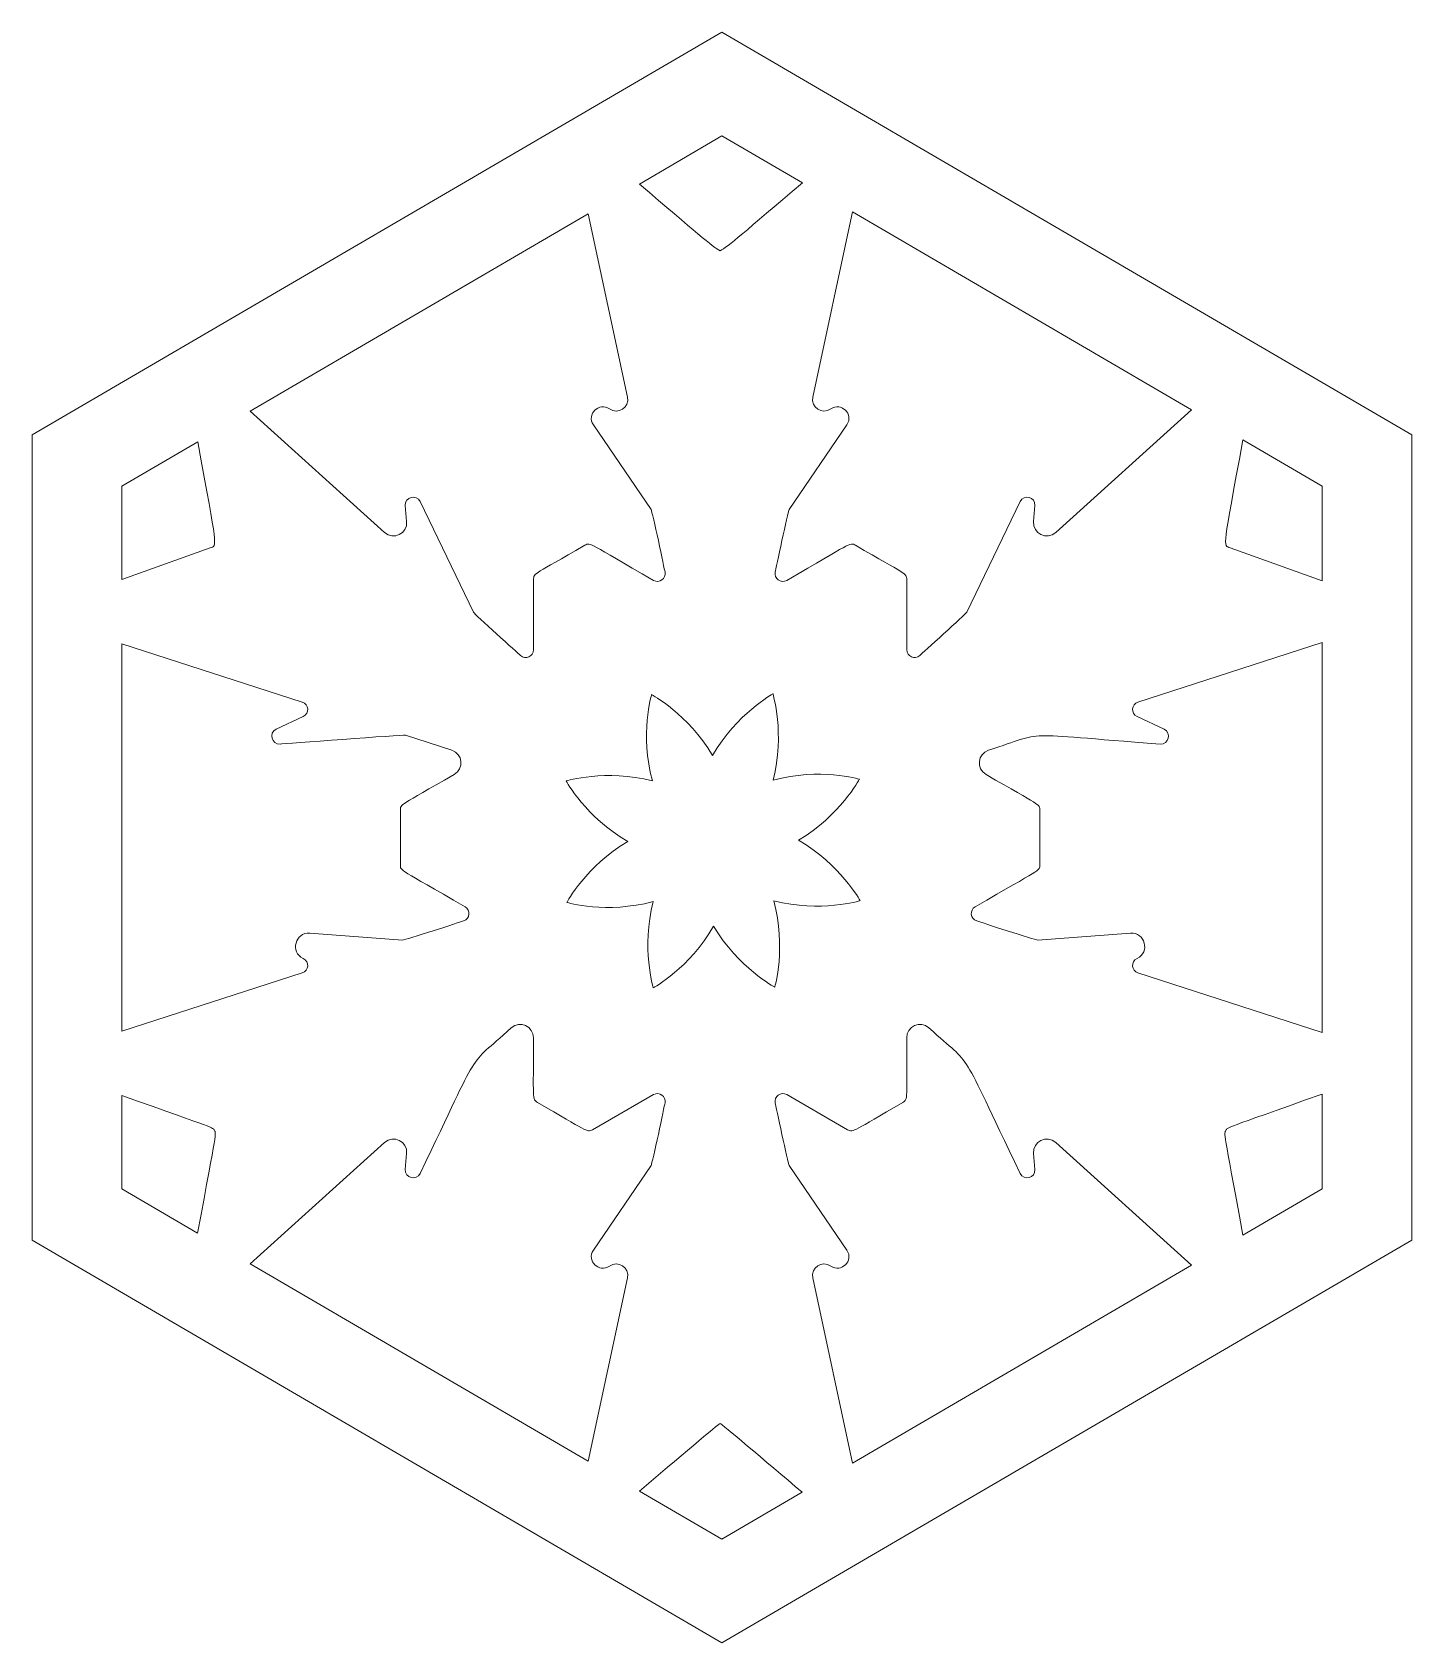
# Model space of a CAD drawing. Header units: inches. Extents: x 0.34 to 3.76, y 0.05 to 4.05.
import ezdxf

# ---------------------------------------------------------------- set-up
doc = ezdxf.new("R2010")
doc.units = ezdxf.units.IN
doc.header["$MEASUREMENT"] = 0
doc.layers.add('_U+0421_U+043B_U+043E_U+0439 1', color=7, linetype='Continuous')

msp = doc.modelspace()

# ---------------------------------------------------------------- linework, layer by layer
at = {"layer": '_U+0421_U+043B_U+043E_U+0439 1', "color": 12, "lineweight": 9, "true_color": 0xe30613}
msp.add_lwpolyline([(2.05, 4.05), (0.337, 3.05), (0.337, 1.05), (2.05, 0.05), (3.763, 1.05), (3.763, 3.05), (2.05, 4.05)], dxfattribs=at)
for points, knots in [([(2.05, 3.7927), (2.05, 3.7927), (2.2495, 3.6762), (2.2495, 3.6762), (2.1084, 3.5556), (2.0637, 3.5162), (2.0454, 3.5071), (2.0272, 3.5161), (1.9832, 3.5549), (1.845, 3.673), (1.845, 3.673), (2.05, 3.7927), (2.05, 3.7927)], [0, 0, 0, 0, 1, 1, 1, 2, 2, 2, 3, 3, 3, 4, 4, 4, 4]), ([(2.2755, 3.1439), (2.2755, 3.1439), (2.3741, 3.6035), (2.3741, 3.6035), (2.3741, 3.6035), (3.2158, 3.1121), (3.2158, 3.1121), (3.2158, 3.1121), (2.879, 2.8077), (2.879, 2.8077), (2.8567, 2.7875), (2.8213, 2.8051), (2.8238, 2.835), (2.8238, 2.835), (2.8271, 2.8742), (2.8271, 2.8742), (2.8289, 2.8957), (2.7997, 2.9037), (2.7903, 2.8843), (2.7903, 2.8843), (2.6581, 2.61), (2.6581, 2.61), (2.6554, 2.6043), (2.5458, 2.5064), (2.5411, 2.5022), (2.5286, 2.4909), (2.5087, 2.4998), (2.5087, 2.5166), (2.5087, 2.5166), (2.5087, 2.6911), (2.5087, 2.6911), (2.5087, 2.7063), (2.5065, 2.7035), (2.3814, 2.7758), (2.3675, 2.7838), (2.3705, 2.7807), (2.2109, 2.6885), (2.1964, 2.6801), (2.1787, 2.6929), (2.1823, 2.7094), (2.1836, 2.7154), (2.2136, 2.8596), (2.217, 2.8646), (2.217, 2.8646), (2.3601, 3.0746), (2.3601, 3.0746), (2.378, 3.1009), (2.3461, 3.1325), (2.32, 3.1143), (2.2986, 3.0995), (2.27, 3.1185), (2.2755, 3.1439)], [0, 0, 0, 0, 1, 1, 1, 2, 2, 2, 3, 3, 3, 4, 4, 4, 5, 5, 5, 6, 6, 6, 7, 7, 7, 8, 8, 8, 9, 9, 9, 10, 10, 10, 11, 11, 11, 12, 12, 12, 13, 13, 13, 14, 14, 14, 15, 15, 15, 16, 16, 16, 17, 17, 17, 17]), ([(1.7177, 3.5987), (1.7177, 3.5987), (1.8153, 3.1439), (1.8153, 3.1439), (1.8207, 3.1185), (1.7922, 3.0995), (1.7708, 3.1143), (1.7446, 3.1325), (1.7127, 3.1009), (1.7307, 3.0746), (1.7307, 3.0746), (1.8737, 2.8646), (1.8737, 2.8646), (1.8772, 2.8596), (1.9072, 2.7154), (1.9085, 2.7094), (1.912, 2.6929), (1.8944, 2.6801), (1.8798, 2.6885), (1.7202, 2.7807), (1.7232, 2.7838), (1.7093, 2.7758), (1.5843, 2.7035), (1.5821, 2.7063), (1.5821, 2.6911), (1.5821, 2.6911), (1.5821, 2.5166), (1.5821, 2.5166), (1.5821, 2.4998), (1.5621, 2.4909), (1.5496, 2.5022), (1.545, 2.5064), (1.4353, 2.6043), (1.4326, 2.61), (1.4326, 2.61), (1.3004, 2.8843), (1.3004, 2.8843), (1.2911, 2.9037), (1.2618, 2.8957), (1.2636, 2.8742), (1.2636, 2.8742), (1.2669, 2.835), (1.2669, 2.835), (1.2694, 2.8051), (1.234, 2.7875), (1.2118, 2.8077), (1.2118, 2.8077), (0.8786, 3.1088), (0.8786, 3.1088), (0.8786, 3.1088), (1.7177, 3.5987), (1.7177, 3.5987)], [0, 0, 0, 0, 1, 1, 1, 2, 2, 2, 3, 3, 3, 4, 4, 4, 5, 5, 5, 6, 6, 6, 7, 7, 7, 8, 8, 8, 9, 9, 9, 10, 10, 10, 11, 11, 11, 12, 12, 12, 13, 13, 13, 14, 14, 14, 15, 15, 15, 16, 16, 16, 17, 17, 17, 17]), ([(0.5593, 2.9224), (0.5593, 2.9224), (0.748, 3.0326), (0.748, 3.0326), (0.7975, 2.7651), (0.7968, 2.7756), (0.7791, 2.7693), (0.7791, 2.7693), (0.5592, 2.6906), (0.5592, 2.6906), (0.5592, 2.6906), (0.5592, 2.9224), (0.5592, 2.9224), (0.5592, 2.9224), (0.5593, 2.9224), (0.5593, 2.9224)], [0, 0, 0, 0, 1, 1, 1, 2, 2, 2, 3, 3, 3, 4, 4, 4, 5, 5, 5, 5]), ([(3.5407, 2.6873), (3.5407, 2.6873), (3.3116, 2.7693), (3.3116, 2.7693), (3.2938, 2.7757), (3.2933, 2.7651), (3.3436, 3.0375), (3.3436, 3.0375), (3.5407, 2.9224), (3.5407, 2.9224), (3.5407, 2.9224), (3.5407, 2.6873), (3.5407, 2.6873)], [0, 0, 0, 0, 1, 1, 1, 2, 2, 2, 3, 3, 3, 4, 4, 4, 4]), ([(0.5593, 2.5312), (0.5593, 2.5312), (1.0077, 2.3865), (1.0077, 2.3865), (1.0245, 2.381), (1.0259, 2.3579), (1.01, 2.3504), (1.01, 2.3504), (0.943, 2.3189), (0.943, 2.3189), (0.9236, 2.3097), (0.9313, 2.2804), (0.9527, 2.282), (0.9593, 2.2825), (1.2581, 2.3056), (1.2638, 2.3038), (1.2638, 2.3038), (1.3789, 2.2667), (1.3789, 2.2667), (1.4062, 2.2578), (1.41, 2.2208), (1.3851, 2.2064), (1.2493, 2.1284), (1.2512, 2.1323), (1.2512, 2.1179), (1.2512, 2.1179), (1.2512, 1.9821), (1.2512, 1.9821), (1.2512, 1.9671), (1.2482, 1.9727), (1.412, 1.8781), (1.4266, 1.8697), (1.4243, 1.848), (1.4083, 1.8428), (1.4023, 1.8409), (1.2626, 1.7948), (1.2564, 1.7953), (1.2564, 1.7953), (1.0266, 1.8125), (1.0266, 1.8125), (0.99, 1.8152), (0.9768, 1.7652), (1.01, 1.7496), (1.0259, 1.7421), (1.0245, 1.7189), (1.0077, 1.7135), (1.0077, 1.7135), (0.5592, 1.5688), (0.5592, 1.5688), (0.5592, 1.5688), (0.5592, 2.5312), (0.5592, 2.5312), (0.5592, 2.5312), (0.5593, 2.5312), (0.5593, 2.5312)], [0, 0, 0, 0, 1, 1, 1, 2, 2, 2, 3, 3, 3, 4, 4, 4, 5, 5, 5, 6, 6, 6, 7, 7, 7, 8, 8, 8, 9, 9, 9, 10, 10, 10, 11, 11, 11, 12, 12, 12, 13, 13, 13, 14, 14, 14, 15, 15, 15, 16, 16, 16, 17, 17, 17, 18, 18, 18, 18]), ([(3.5407, 1.5658), (3.5407, 1.5658), (3.083, 1.7135), (3.083, 1.7135), (3.0663, 1.7189), (3.0648, 1.7421), (3.0807, 1.7496), (3.1139, 1.7652), (3.1008, 1.8152), (3.0642, 1.8125), (3.0642, 1.8125), (2.8343, 1.7953), (2.8343, 1.7953), (2.8281, 1.7948), (2.6884, 1.8409), (2.6825, 1.8428), (2.6665, 1.848), (2.6642, 1.8697), (2.6787, 1.8781), (2.8426, 1.9727), (2.8395, 1.9671), (2.8395, 1.9821), (2.8395, 1.9821), (2.8395, 2.1179), (2.8395, 2.1179), (2.8395, 2.1323), (2.8414, 2.1284), (2.7056, 2.2064), (2.6807, 2.2208), (2.6845, 2.2578), (2.7118, 2.2667), (2.8602, 2.3146), (2.7769, 2.309), (3.138, 2.282), (3.1595, 2.2804), (3.1672, 2.3098), (3.1477, 2.3189), (3.1477, 2.3189), (3.0807, 2.3504), (3.0807, 2.3504), (3.0648, 2.3579), (3.0662, 2.381), (3.083, 2.3865), (3.083, 2.3865), (3.5407, 2.5342), (3.5407, 2.5342), (3.5407, 2.5342), (3.5407, 1.5658), (3.5407, 1.5658), (3.5407, 1.5658), (3.5407, 1.5658), (3.5407, 1.5658)], [0, 0, 0, 0, 1, 1, 1, 2, 2, 2, 3, 3, 3, 4, 4, 4, 5, 5, 5, 6, 6, 6, 7, 7, 7, 8, 8, 8, 9, 9, 9, 10, 10, 10, 11, 11, 11, 12, 12, 12, 13, 13, 13, 14, 14, 14, 15, 15, 15, 16, 16, 16, 17, 17, 17, 17]), ([(2.181, 1.6785), (2.181, 1.6785), (2.0901, 1.7268), (2.0292, 1.8297), (1.9697, 1.7262), (1.8794, 1.6767), (1.8794, 1.6767), (1.8794, 1.6767), (1.8493, 1.7752), (1.879, 1.8908), (1.7636, 1.8597), (1.6648, 1.8887), (1.6648, 1.8887), (1.6648, 1.8887), (1.7131, 1.9796), (1.8159, 2.0404), (1.7124, 2.1), (1.6629, 2.1903), (1.6629, 2.1903), (1.6629, 2.1903), (1.7614, 2.2203), (1.8771, 2.1907), (1.846, 2.3061), (1.8749, 2.4049), (1.8749, 2.4049), (1.8749, 2.4049), (1.9658, 2.3566), (2.0267, 2.2538), (2.0863, 2.3573), (2.1765, 2.4068), (2.1765, 2.4068), (2.1765, 2.4068), (2.2066, 2.3083), (2.1769, 2.1926), (2.2923, 2.2237), (2.3911, 2.1948), (2.3911, 2.1948), (2.3911, 2.1948), (2.3428, 2.1038), (2.24, 2.043), (2.3435, 1.9834), (2.393, 1.8932), (2.393, 1.8932), (2.393, 1.8932), (2.2945, 1.8631), (2.1788, 1.8927), (2.2099, 1.7773), (2.181, 1.6785), (2.181, 1.6785)], [0, 0, 0, 0, 1, 1, 1, 2, 2, 2, 3, 3, 3, 4, 4, 4, 5, 5, 5, 6, 6, 6, 7, 7, 7, 8, 8, 8, 9, 9, 9, 10, 10, 10, 11, 11, 11, 12, 12, 12, 13, 13, 13, 14, 14, 14, 15, 15, 15, 16, 16, 16, 16]), ([(1.8153, 0.9561), (1.8153, 0.9561), (1.7177, 0.5013), (1.7177, 0.5013), (1.7177, 0.5013), (0.8786, 0.9912), (0.8786, 0.9912), (0.8786, 0.9912), (1.2118, 1.2924), (1.2118, 1.2924), (1.234, 1.3125), (1.2694, 1.295), (1.2669, 1.2651), (1.2669, 1.2651), (1.2636, 1.2258), (1.2636, 1.2258), (1.2618, 1.2044), (1.2911, 1.1964), (1.3004, 1.2158), (1.4577, 1.5422), (1.4111, 1.4726), (1.5268, 1.5771), (1.5481, 1.5964), (1.5821, 1.5811), (1.582, 1.5524), (1.5816, 1.3991), (1.5787, 1.3997), (1.5918, 1.3922), (1.7138, 1.3217), (1.7148, 1.3162), (1.7287, 1.3243), (1.7287, 1.3243), (1.8798, 1.4115), (1.8798, 1.4115), (1.8944, 1.4199), (1.912, 1.4071), (1.9085, 1.3907), (1.9072, 1.3845), (1.8772, 1.2406), (1.8737, 1.2354), (1.8737, 1.2354), (1.7307, 1.0255), (1.7307, 1.0255), (1.7127, 0.9991), (1.7446, 0.9675), (1.7708, 0.9857), (1.7922, 1.0005), (1.8207, 0.9815), (1.8153, 0.9561)], [0, 0, 0, 0, 1, 1, 1, 2, 2, 2, 3, 3, 3, 4, 4, 4, 5, 5, 5, 6, 6, 6, 7, 7, 7, 8, 8, 8, 9, 9, 9, 10, 10, 10, 11, 11, 11, 12, 12, 12, 13, 13, 13, 14, 14, 14, 15, 15, 15, 16, 16, 16, 16]), ([(2.3741, 0.4965), (2.3741, 0.4965), (2.2755, 0.9561), (2.2755, 0.9561), (2.27, 0.9815), (2.2985, 1.0005), (2.3199, 0.9857), (2.3461, 0.9675), (2.378, 0.9991), (2.3601, 1.0254), (2.3601, 1.0254), (2.217, 1.2354), (2.217, 1.2354), (2.2135, 1.2406), (2.1836, 1.3845), (2.1822, 1.3906), (2.1787, 1.4071), (2.1963, 1.4199), (2.2109, 1.4115), (2.2109, 1.4115), (2.362, 1.3243), (2.362, 1.3243), (2.3759, 1.3162), (2.377, 1.3217), (2.499, 1.3921), (2.512, 1.3997), (2.5091, 1.3991), (2.5087, 1.5524), (2.5086, 1.5811), (2.5427, 1.5964), (2.564, 1.5771), (2.6796, 1.4726), (2.6331, 1.542), (2.7903, 1.2157), (2.7997, 1.1963), (2.8289, 1.2043), (2.8271, 1.2258), (2.8271, 1.2258), (2.8238, 1.265), (2.8238, 1.265), (2.8213, 1.2949), (2.8567, 1.3125), (2.879, 1.2923), (2.879, 1.2923), (3.2158, 0.9879), (3.2158, 0.9879), (3.2158, 0.9879), (2.3741, 0.4965), (2.3741, 0.4965)], [0, 0, 0, 0, 1, 1, 1, 2, 2, 2, 3, 3, 3, 4, 4, 4, 5, 5, 5, 6, 6, 6, 7, 7, 7, 8, 8, 8, 9, 9, 9, 10, 10, 10, 11, 11, 11, 12, 12, 12, 13, 13, 13, 14, 14, 14, 15, 15, 15, 16, 16, 16, 16]), ([(0.7479, 1.0675), (0.7479, 1.0675), (0.5593, 1.1776), (0.5593, 1.1776), (0.5593, 1.1776), (0.5593, 1.4096), (0.5593, 1.4096), (0.799, 1.3243), (0.7846, 1.3305), (0.7894, 1.3222), (0.7943, 1.3137), (0.7962, 1.3303), (0.7479, 1.0675)], [0, 0, 0, 0, 1, 1, 1, 2, 2, 2, 3, 3, 3, 4, 4, 4, 4]), ([(3.5407, 1.1776), (3.5407, 1.1776), (3.3437, 1.0626), (3.3437, 1.0626), (3.2945, 1.3304), (3.2964, 1.3136), (3.3014, 1.3222), (3.3062, 1.3306), (3.2912, 1.3241), (3.5407, 1.4129), (3.5407, 1.4129), (3.5407, 1.1776), (3.5407, 1.1776)], [0, 0, 0, 0, 1, 1, 1, 2, 2, 2, 3, 3, 3, 4, 4, 4, 4]), ([(2.05, 0.3073), (2.05, 0.3073), (1.8452, 0.4269), (1.8452, 0.4269), (1.9369, 0.5047), (2.0432, 0.5945), (2.0454, 0.595), (2.0476, 0.5945), (2.1568, 0.5022), (2.2493, 0.4237), (2.2493, 0.4237), (2.05, 0.3073), (2.05, 0.3073)], [0, 0, 0, 0, 1, 1, 1, 2, 2, 2, 3, 3, 3, 4, 4, 4, 4])]:
    msp.add_open_spline(points, degree=3, knots=knots, dxfattribs=at)

doc.saveas('drawing.dxf')
